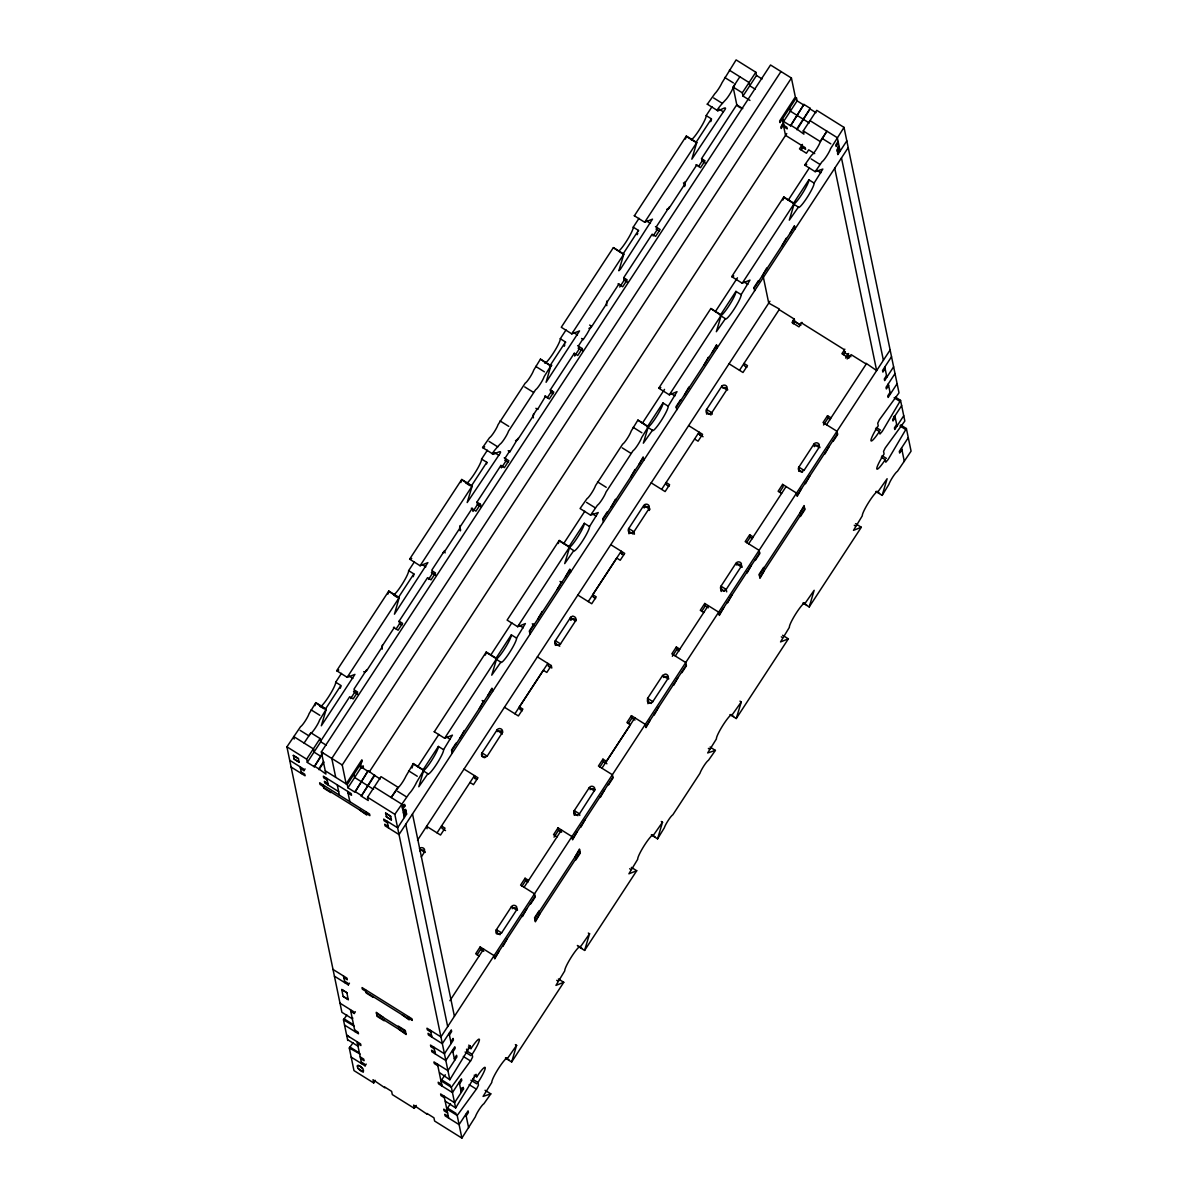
<?xml version="1.0" encoding="UTF-8"?>
<svg xmlns="http://www.w3.org/2000/svg" width="1198" height="1198" viewBox="0 0 1198 1198"><rect width="100%" height="100%" fill="white"/><g stroke="black" fill="none" stroke-linecap="round" stroke-linejoin="round"><path stroke-width="1.5" d="M352.826 1018.06L352.332 1018.824L341.894 1012.295L286.921 746.833L300.623 726.587A8.296 1.153 -58 0 0 305.086 721.196A8.296 1.153 -58 0 0 309.099 713.634L315.838 702.612L314.954 705.682M391.132 797.479L398.814 786.996A8.296 1.153 -58 0 0 406.017 775.99L413.31 763.56L423.748 770.104L418.806 786.757L427.881 773.728A14.511 2.022 -58 0 0 436.327 764.549A14.511 2.022 -58 0 0 443.604 749.693L452.425 735.138L444.623 738.268L496.706 658.526L486.268 651.997L434.305 731.768M486.268 652.071L485.385 655.066M496.721 658.601L491.749 675.178L500.839 662.165A14.511 2.022 -58 0 0 509.285 652.97A14.511 2.022 -58 0 0 516.563 638.115L525.383 623.574L517.611 626.719L569.664 546.962L559.226 540.433L507.113 620.115L517.701 626.734M484.666 446.884L482.599 447.588L489.563 437.644A8.296 1.153 -58 0 0 494.025 432.253A8.296 1.153 -58 0 0 498.039 424.691L525.218 383.12A8.296 1.153 -58 0 0 529.681 377.729A8.296 1.153 -58 0 0 533.694 370.167L540.433 359.145L549.088 364.956M634.386 215.775L686.349 136.003L696.787 142.532L644.689 222.229L652.491 219.144L620.384 269.251L618.872 270.763L623.829 254.111L613.391 247.582L561.278 327.264L571.82 333.883L579.533 330.918L546.078 382.297L550.885 365.749L540.433 359.145M505.391 1058.074L511.651 1061.997L516.608 1045.345L507.533 1058.358A14.511 2.022 -58 0 0 499.087 1067.553A14.511 2.022 -58 0 0 491.809 1082.408L483.079 1096.41L490.806 1093.879L483.842 1103.822A8.296 1.153 -58 0 0 479.38 1109.213A8.296 1.153 -58 0 0 475.366 1116.776L461.889 1138.1L434.619 1121.043L433.946 1117.809L426.982 1113.451L427.162 1114.26L413.639 1105.11L414.313 1108.345L392.315 1094.598L391.641 1091.363L384.678 1087.005L384.858 1087.814L373.027 1079.712L373.701 1082.947L353.979 1070.608L349.292 1047.995L353.021 1042.814M559.226 540.493L558.343 543.503M569.679 547.022L564.707 563.614L573.797 550.586A14.511 2.022 -58 0 0 582.243 541.406A14.511 2.022 -58 0 0 589.521 526.551L598.236 512.534L590.599 515.17L597.488 505.137A8.296 1.153 -58 0 0 601.935 499.731A8.296 1.153 -58 0 0 605.948 492.183L633.143 450.613A8.296 1.153 -58 0 0 637.591 445.207A8.296 1.153 -58 0 0 641.604 437.659L648.343 426.638L637.905 420.094L631.166 431.115A8.296 1.153 -58 0 1 627.153 438.678A8.296 1.153 -58 0 1 622.69 444.069L595.511 485.654A8.296 1.153 -58 0 1 591.498 493.202A8.296 1.153 -58 0 1 587.035 498.608L580.072 508.536L590.539 515.125M613.391 247.731L622.047 253.392M578.349 946.51L584.609 950.418L589.566 933.766L580.491 946.794A14.511 2.022 -58 0 0 572.03 955.974A14.511 2.022 -58 0 0 564.767 970.829L555.947 985.385L563.764 982.315L511.651 1061.997M686.349 136.153L685.466 139.073M651.308 834.931L657.567 838.855L662.524 822.202L653.434 835.216A14.511 2.022 -58 0 0 644.988 844.41A14.511 2.022 -58 0 0 637.71 859.265L628.905 873.806L636.722 870.736L584.609 950.418M648.343 426.638L643.326 443.2L652.476 430.262A14.511 2.022 -58 0 0 660.922 421.082A14.511 2.022 -58 0 0 668.199 406.227L677.02 391.671L669.338 394.831L658.75 388.212L710.863 308.53L721.301 315.059L716.344 331.711L725.434 318.698A14.511 2.022 -58 0 0 733.88 309.503A14.511 2.022 -58 0 0 741.158 294.648L749.978 280.107L742.206 283.252L794.259 203.495L783.821 196.966L731.708 276.648L742.296 283.267M794.274 203.555L789.302 220.147L798.392 207.119A14.511 2.022 -58 0 0 806.838 197.94A14.511 2.022 -58 0 0 814.116 183.084L822.831 169.068L815.194 171.703L822.083 161.67A8.296 1.153 -58 0 0 826.53 156.264A8.296 1.153 -58 0 0 830.543 148.717L844.021 127.392L816.751 110.336L803.229 130.911L803.903 134.146L796.775 128.98L810.297 108.404L803.918 104.421L790.56 125.805L783.597 121.447L782.923 118.213L796.445 97.637L797.119 100.872L783.597 121.447M875.903 491.465L882.162 495.388L887.119 478.736L878.029 491.749A14.511 2.022 -58 0 0 869.583 500.944A14.511 2.022 -58 0 0 862.305 515.799L853.5 530.34L861.317 527.27L809.204 606.952L802.945 603.043M502.606 732.188L502.411 730.346A3.1 3.04 -11.7 0 0 497.305 729.537L481.716 753.377A3.1 3.04 -11.7 0 0 484.606 757.555L487.197 756.148L502.606 732.188A3.1 3.04 -11.7 0 0 498.802 731.259M594.867 789.871L594.657 788.044A3.1 3.04 -11.7 0 0 589.551 787.221L573.977 811.061A3.1 3.04 -11.7 0 0 576.867 815.239L579.458 813.831L594.867 789.871A3.1 3.04 -11.7 0 0 590.06 789.662M387.912 594.118L388.796 591.048L399.234 597.577L394.427 614.2L427.896 562.611L420.109 565.741L472.192 485.999L461.754 479.47L409.641 559.152L411.708 558.463M412.022 767.993L413.31 763.56M460.871 482.539L461.754 479.47M782.938 200.036L783.821 196.966M299.156 762.213L298.392 758.529L293.39 755.324L294.184 759.203L299.156 762.213L293.959 758.873M391.417 819.911L390.653 816.227L385.636 813.008L386.445 816.901L391.417 819.911L386.205 816.557M341.729 989.563L343.122 996.302L348.214 999.686L346.881 992.693L341.759 989.473L346.956 992.828M388.751 591.423L397.451 596.859M461.709 479.844L470.41 485.295M413.265 763.95L421.966 769.386M783.777 197.341L792.477 202.776M739.975 701.144L741.277 701.968L736.246 718.53L729.986 714.607M362.605 1068.376C352.976 1060.245 358.202 1071.686 363.323 1071.851C364.896 1068.99 358.082 1063.629 357.558 1065.95M515.514 440.535A3.1 3.04 -11.7 0 0 517.761 439.561L533.35 415.736A3.1 3.04 -11.7 0 0 533.514 413.924M496.871 932.059L496.616 932.568A3.1 3.04 -11.7 0 0 496.376 933.736M574.74 812.993L574.471 813.487A3.1 3.04 -11.7 0 0 574.306 815.299M667.825 678.757L668.08 678.263A3.1 3.04 -11.7 0 0 665.189 674.085L662.599 675.492L647.594 698.374L647.399 701.279A3.1 3.04 -11.7 0 0 652.506 702.088L667.825 678.757L662.569 675.477M721.466 588.592L721.211 589.102A3.1 3.04 -11.7 0 0 721.241 591.498M799.336 469.526L799.066 470.02A3.1 3.04 -11.7 0 0 798.826 471.203M363.668 671.779A3.13 3.07 -11.7 0 0 366.558 670.85L382.147 647.01M588.907 328.357L589.551 328.282A3.13 3.07 -11.7 0 0 591.153 327.383L606.742 303.543A3.13 3.07 -11.7 0 0 606.907 301.746L606.697 301.147M666.777 209.291L667.406 209.216A3.13 3.07 -11.7 0 0 669.008 208.317L684.597 184.477A3.13 3.07 -11.7 0 0 684.762 182.68L684.567 182.081M424.317 852.317L424.541 849.427A3.1 3.04 -11.7 0 0 419.45 848.603L424.317 852.317L421.322 856.899M570.652 617.329L555.063 641.155A3.1 3.04 -11.7 0 0 554.899 642.967L555.093 643.566A3.1 3.04 -11.7 0 0 557.954 645.348L558.597 645.273A3.13 3.07 -11.7 0 0 560.2 644.374L575.789 620.534A3.13 3.07 -11.7 0 0 575.939 618.737L575.744 618.138A3.13 3.07 -11.7 0 0 572.854 616.326M721.9 386.07L706.311 409.911A3.1 3.04 -11.7 0 0 709.201 414.089L711.792 412.681L726.767 389.784L727.006 386.879A3.1 3.04 -11.7 0 0 721.9 386.07M516.563 910.001L516.802 907.111A3.1 3.04 -11.7 0 0 511.696 906.302L496.107 930.127A3.1 3.04 -11.7 0 0 499.012 934.32L501.603 932.898L516.563 910.001L511.351 906.736M648.133 700.815L647.908 703.705M819.028 447.468L819.252 444.578A3.1 3.04 -11.7 0 0 814.146 443.754L798.572 467.594A3.1 3.04 -11.7 0 0 801.462 471.772L804.053 470.365L819.028 447.468L813.801 444.203M895.34 397.092L900.552 400.357L882.327 431.295L879.976 434.005L879.407 431.49L875.483 429.049M900.656 424.946L906.392 428.54L888.152 459.478L885.816 462.188L885.247 459.673L881.324 457.232M749.948 100.407L742.985 96.05L756.507 75.474L755.833 72.239L736.111 59.9L722.08 82.617A8.296 1.153 -58 0 1 714.877 93.639L707.329 104.211M735.078 83.98L732.532 89.146A8.296 1.153 -58 0 1 725.329 100.168C703.855 123.289 733.326 99.299 723.382 111.818L691.83 159.184L696.787 142.532M803.229 130.911L820.166 141.499L826.905 131.196L820.106 142.188A8.296 1.153 -58 0 1 816.093 149.735A8.296 1.153 -58 0 1 811.63 155.126L804.667 165.069L815.134 171.658M348.049 1039.969L358.502 1046.498M439.696 1072.749L449.819 1079.772L470.245 1046.154L470.964 1048.639A14.511 2.022 -58 0 1 479.41 1039.46A14.511 2.022 -58 0 1 472.132 1054.315L472.641 1056.95L470.964 1060.35L451.361 1087.29L455.644 1107.955L445.371 1101.187M315.838 702.612L326.275 709.141L321.319 725.793L354.937 674.384L347.225 677.349L336.683 670.73L388.796 591.048M472.192 485.999L467.175 502.561L498.787 455.285C507.488 443.589 479.709 466.202 500.015 444.173A8.296 1.153 -58 0 0 504.463 438.782A8.296 1.153 -58 0 0 508.476 431.22L535.656 389.649A8.296 1.153 -58 0 0 540.118 384.259A8.296 1.153 -58 0 0 544.132 376.696L550.885 365.749M461.889 1138.1L457.202 1115.473L476.804 1088.533L478.466 1085.133L477.972 1082.498A14.511 2.022 -58 0 0 485.25 1067.643A14.511 2.022 -58 0 0 476.804 1076.822L474.198 1075.19M741.277 701.968L732.128 714.892A14.511 2.022 -58 0 0 723.682 724.086A14.511 2.022 -58 0 0 716.404 738.941L707.674 752.943L715.401 750.412L708.437 760.356A8.296 1.153 -58 0 0 703.975 765.747A8.296 1.153 -58 0 0 699.961 773.309L672.782 814.88A8.296 1.153 -58 0 0 668.319 820.271A8.296 1.153 -58 0 0 664.306 827.833L657.567 838.855M809.204 606.952L814.161 590.3L805.086 603.328A14.511 2.022 -58 0 0 796.625 612.507A14.511 2.022 -58 0 0 789.362 627.363L780.542 641.918L788.359 638.848L736.246 718.53M455.644 1107.955L476.085 1074.336L476.804 1076.822M320.225 706.565A14.511 2.022 -58 0 0 329.18 695.873A14.511 2.022 -58 0 0 335.695 682.201L341.46 673.366M393.738 594.852A14.511 2.022 -58 0 0 402.887 583.082A14.511 2.022 -58 0 0 408.638 570.637L414.418 561.802M465.872 483.108A14.511 2.022 -58 0 0 474.318 473.914A14.511 2.022 -58 0 0 481.596 459.059L487.376 450.238M544.566 362.784A14.511 2.022 -58 0 0 553.012 353.59A14.511 2.022 -58 0 0 560.29 338.734L566.055 329.899M619.171 250.756A14.511 2.022 -58 0 0 628.216 238.417A14.511 2.022 -58 0 0 633.233 227.171L639.013 218.336M691.291 139.807A14.511 2.022 -58 0 0 700.441 128.051A14.511 2.022 -58 0 0 706.191 115.592L711.971 106.772M325.182 709.516L340.906 685.466L335.695 682.201M398.14 597.937L413.864 573.902L408.638 570.637M471.099 486.373L486.822 462.323L481.596 459.059M549.777 366.049L565.501 341.999L560.29 338.734M622.735 254.47L638.459 230.435L633.233 227.171M695.694 142.906L711.417 118.857L706.191 115.592M304.097 743.059L310.896 732.787L320.076 738.537L320.735 741.772L307.317 762.407L314.28 766.765L320.061 757.93M326.275 709.141L319.537 720.163A8.296 1.153 -58 0 1 315.523 727.725A8.296 1.153 -58 0 1 311.061 733.116L308.844 735.812L300.129 730.376M399.234 597.577L347.18 677.334M623.829 254.111L571.775 333.868M736.98 105.694L733.131 87.065L739.87 76.762M307.317 762.407L306.643 759.173L320.076 738.537M742.985 96.05L742.311 92.815L755.833 72.239M366.768 669.607L354.039 689.075L354.713 692.309L350.625 698.569M381.743 646.71L394.471 627.258M444.623 550.541L431.894 570.008L432.568 573.243L428.525 579.428M517.985 438.348L509.929 451.751L508.192 450.658M532.96 415.451L537.453 408.578L537.632 409.387L535.88 408.293M545.689 395.984L537.632 409.387M606.338 303.244L619.067 283.791M669.218 207.074L656.489 226.542L657.163 229.776L653.12 235.961M684.193 184.178L696.922 164.71M320.54 741.322L349.696 696.742L353.17 698.913L357.663 692.04L354.563 690.108M401.929 625.057L399.608 623.604L399.099 621.178L427.551 577.676L431.025 579.847L435.518 572.973L432.433 571.042M479.784 505.99L477.463 504.538L476.954 502.112L500.899 465.453L504.373 467.639L508.865 460.766L504.223 457.861M627.677 282.309L624.203 280.137L623.694 277.711L652.146 234.209L655.62 236.38L660.113 229.507L655.471 226.602M705.532 163.242L702.058 161.071L701.549 158.645L736.74 104.825L742.775 108.599M581.554 338.465L583.291 339.543L587.035 333.823L591.363 326.141L589.626 325.062M396.149 628.95L400.192 622.75M477.987 503.789L473 511.426L472.326 508.177L459.598 527.644L460.272 530.879M501.947 467.145L505.93 461.05L505.271 457.816L509.764 450.942L509.929 451.751M547.276 397.826L551.859 390.833M574.726 355.851L579.308 348.843L578.634 345.608L583.126 338.734L583.291 339.543M619.725 287.026L624.787 279.284M698.614 166.387L702.702 160.143M300.488 768.472L303.978 770.658L305.101 768.936M476.954 502.112L480.443 504.283L475.95 511.157L471.308 508.251M577.616 345.683L582.258 348.573L577.765 355.447L574.291 353.275L550.301 389.889L550.81 392.315L553.132 393.768M323.625 761.524L318.803 768.891L325.931 774.058L321.349 751.925L770.539 64.992L791.429 78.05L795.337 96.948L779.628 120.983L779.958 122.6L782.204 119.171L783.103 123.484L780.856 126.913L781.186 128.545L784.136 124.023M314.28 766.765L322.726 752.673M313.337 748.84L314.011 752.074L321.019 756.462L322.891 753.482M318.968 769.7L323.789 762.332M780.991 71.521L331.801 758.454L335.71 777.337M360.553 767.768L359.969 764.893L362.215 761.449L361.871 759.832L346.147 783.881L342.239 764.983L791.429 78.05M347.929 787.805L347.255 784.57L360.688 763.935L361.362 767.169L347.929 787.805L354.893 792.163L368.145 770.703L374.704 775.51L361.272 796.146L368.235 800.504L367.561 797.269L380.994 776.633L397.916 787.206L391.177 797.524M361.601 768.053L363.099 765.762L363.443 767.394M355.851 790.695L368.145 770.703M790.56 125.805L803.918 104.421M369.284 771.946L786.757 133.532M361.272 796.146L374.54 774.702M796.94 129.788L810.297 108.404M802.42 144.389L799.485 148.896L806.434 153.254L808.68 149.825L814.715 153.599M800.968 149.825L802.93 146.83M417.743 766.72L438.887 734.389M490.701 655.156L511.846 622.825M563.659 543.592L584.804 511.261M642.338 423.253L664.501 389.38M715.296 311.69L737.444 277.816M788.254 200.126L809.399 167.795M427.881 773.728L422.654 770.464L438.378 746.429L443.604 749.693M500.839 662.165L495.613 658.9L511.336 634.85L516.563 638.115M573.797 550.586L568.571 547.321L584.295 523.286L589.521 526.551M668.199 406.227L662.973 402.962L647.249 426.997L652.476 430.262M741.158 294.648L735.931 291.384L720.208 315.433L725.434 318.698M814.116 183.084L808.89 179.82L793.166 203.855L798.392 207.119M449.819 1079.772L394.831 814.326L409.267 793.54A8.296 1.153 -58 0 0 416.47 782.519L423.763 770.164M721.316 315.134L669.338 394.831M402.363 807.796L404.61 804.352L404.939 805.984L402.693 809.414M838.076 141.469L835.83 144.898L836.159 146.515L838.405 143.086M403.397 812.783L405.643 809.354L405.972 810.971L403.726 814.4M839.109 146.456L836.863 149.9L837.192 151.517L839.439 148.073L837.702 146.995M404.04 815.883L406.287 812.454L406.616 814.071L397.631 827.803L383.704 819.103L384.049 820.72L387.523 822.891M839.753 149.555L837.507 153L837.836 154.617L846.821 140.87M451.661 750.832L492.079 689M529.516 631.75L569.949 569.934L570.443 572.359M602.908 519.573L643.341 457.741M676.256 407.365L716.674 345.533M754.111 288.284L794.544 226.467M848.214 147.624L399.024 834.557L385.097 825.841L384.768 824.224L388.257 826.41M417.503 840.232L769.94 301.252M643.685 505.586L628.456 528.977A3.1 3.04 -11.7 0 0 631.346 533.155L633.937 531.747L648.912 508.851L649.136 505.96A3.1 3.04 -11.7 0 0 644.045 505.137L648.912 508.851L649.241 510.468M522.223 710.788L519.902 709.336L519.393 706.91L543.323 670.266L546.812 672.437L551.305 665.564L537.378 656.863M437.045 832.85L474.483 775.615L475.142 778.85M514.9 713.783L547.845 663.407L548.519 666.642M588.263 601.591L621.208 551.215L621.882 554.449M661.64 489.383L699.078 432.149L699.737 435.383M739.495 370.317L779.359 309.354M334.422 976.175L348.333 984.891L349.457 983.169M779.179 309.638L794.259 319.072L792.013 322.502L798.976 326.859L801.926 322.352M793.271 323.789L794.768 321.498L794.259 319.072M350.774 1011.307L354.264 1013.493L355.387 1011.771M351.179 1057.13L365.105 1065.831L366.229 1064.109M844.86 349.202L841.909 353.709L848.873 358.067L851.119 354.623L866.214 364.057M843.392 354.638L845.369 351.628M845.623 358.067L848.618 353.5M373.701 1082.947L375.378 1080.371M847.136 358.981L849.127 355.926M499.087 951.197L494.759 958.864L494.085 955.63L480.158 946.929L475.681 953.788L479.155 955.974M528.573 880.41L525.083 878.224L520.591 885.097L534.518 893.813L535.192 897.047L530.699 903.921L530.534 903.112M576.942 832.116L572.614 839.798L571.955 836.563L558.028 827.848L553.536 834.721L557.01 836.908M645.348 724.386L631.421 715.67L626.928 722.544L630.403 724.715L606.428 761.344L602.938 759.158L598.446 766.031L612.373 774.732L613.047 777.981L608.554 784.84L608.389 784.031M679.82 649.151L676.346 646.98L671.853 653.853L685.765 662.554M723.682 607.73L719.354 615.398L718.68 612.163L704.753 603.463L700.276 610.321L703.75 612.507M753.168 536.944L749.678 534.757L745.186 541.631L759.113 550.346L759.787 553.581L755.294 560.454L755.129 559.631M801.537 488.649L797.209 496.331L796.55 493.097L782.623 484.381L778.131 491.255L781.605 493.441M831.023 417.877L827.533 415.691L823.041 422.565L836.968 431.265L837.642 434.515L833.149 441.373L832.984 440.565M477.074 954.851L480.668 949.355L480.158 946.929M521.999 886.161L525.593 880.665L525.083 878.224M554.03 837.147L558.523 830.289L558.028 827.848M599.854 767.079L603.448 761.584L602.938 759.158M628.336 723.592L631.93 718.096L631.421 715.67M672.348 656.279L676.84 649.406L676.346 646.98M701.669 611.384L705.263 605.889L704.753 603.463M746.594 542.694L750.188 537.198L749.678 534.757M779.524 492.318L783.118 486.822L782.623 484.381M823.55 424.991L828.043 418.117L827.533 415.691M449.909 1000.689L483.648 949.101M524.08 887.284L561.503 830.034M601.935 768.203L634.88 717.827M675.298 656.01L708.243 605.634M735.946 563.27L720.702 586.661A3.1 3.04 -11.7 0 0 723.607 590.854L726.198 589.431L741.158 566.534L741.397 563.644A3.1 3.04 -11.7 0 0 736.291 562.835L741.337 567.343M748.675 543.802L786.098 486.568M826.53 424.736L866.394 363.773M890.129 349.981L440.939 1036.914L427.012 1028.213L427.342 1029.831L430.831 1032.002M494.594 958.056L535.027 896.239M572.449 838.989L612.882 777.173M645.842 726.812L686.274 664.98M719.189 614.589L759.622 552.772M797.044 495.523L837.477 433.706M891.522 356.734L882.537 370.467L882.881 372.084L885.127 368.655M449.4 1034.982L451.646 1031.538L451.317 1029.921L442.332 1043.668L428.405 1034.952L428.075 1033.335L431.55 1035.521M450.837 1041.856L453.084 1038.426L453.413 1040.044L444.428 1053.776L430.501 1045.075L430.846 1046.693L434.32 1048.864M886.55 375.528L884.304 378.972L884.633 380.59L893.618 366.843M534.712 918.552L579.637 849.861M759.307 575.085L804.232 506.395M535.221 920.977L580.131 852.287M759.817 577.511L804.727 508.821M414.313 1108.345L416.245 1105.41M895.011 373.596L886.026 387.328L886.37 388.946L888.616 385.516M452.904 1051.844L455.15 1048.415L454.806 1046.782L445.821 1060.53L431.894 1051.814L431.565 1050.197L435.054 1052.383M454.327 1058.718L456.573 1055.288L456.902 1056.906L447.917 1070.653L433.99 1061.937L434.335 1063.554L437.809 1065.741M890.039 392.39L887.793 395.834L888.122 397.451L897.107 383.704M901.645 405.628L892.66 419.375L893.004 420.992L895.25 417.563L893.513 416.47M459.538 1083.89L461.784 1080.446L461.44 1078.829L452.455 1092.561L438.543 1083.861L438.198 1082.243L441.688 1084.415M460.96 1090.764L463.207 1087.335L463.536 1088.952L454.551 1102.684L440.624 1093.984L440.969 1095.601L444.443 1097.772M896.673 424.436L894.427 427.866L894.756 429.498L903.741 415.751M908.279 437.674L899.309 451.406L899.638 453.039L901.884 449.594M466.172 1115.922L468.418 1112.493L468.074 1110.875L459.089 1124.608L445.177 1115.907L444.832 1114.29L448.322 1116.461M882.162 495.388L888.901 484.366A8.296 1.153 -58 0 1 892.914 476.804A8.296 1.153 -58 0 1 897.377 471.413L911.079 451.167L906.392 428.54M595.556 598.581L593.235 597.128L592.74 594.702L616.715 558.073L620.205 560.26L624.697 553.386L610.77 544.686M347.734 1040.478L343.452 1019.812L346.881 1015.05M354.054 1026.087L343.452 1019.812M360.059 1054.03L349.292 1047.995M445.282 1074.741L440.924 1080.761L451.361 1087.29M450.508 1103.777L446.764 1108.944L457.202 1115.473M663.452 677.469L665.699 676.496A3.1 3.04 -11.7 0 1 668.754 678.877M804.816 165.159L806.733 164.381M733.775 275.944L731.798 276.738M660.817 387.508L658.81 388.302M338.749 670.026L336.698 670.775M572.884 616.356L572.255 616.416A3.13 3.07 -11.7 0 0 570.607 617.299M644.764 222.319L634.236 215.685M420.169 565.785L409.641 559.152M444.698 738.312L434.155 731.679M756.507 75.474L762.078 78.963M797.119 100.872L804.083 105.229M810.462 109.213L816.033 112.702M729.372 70.203L749.094 82.542L749.768 85.777L755.339 89.266M809.968 120.609L837.297 137.695L840.083 151.188M803.678 119.486L809.294 123.005M724.64 77.451L733.341 82.887M822.113 138.399L830.813 143.85M733.131 87.065L742.311 92.815M790.395 124.996L796.775 128.98M782.294 124.397L786.861 127.243L787.191 128.86L783.717 126.688L785.499 135.329L805.251 147.668L805.595 149.301L802.106 147.114L802.45 148.732M738.148 106.412L740.469 107.865M713.679 97.966L722.379 103.402M811.151 158.915L819.851 164.366M719.025 109.108L723.382 111.818M816.497 170.056L820.855 172.782M707.194 104.121L717.782 110.74M686.304 136.377L695.005 141.828M701.549 158.645L705.038 160.817L700.545 167.69L695.903 164.785M646.066 220.672L650.424 223.397M744.407 282.174L747.896 284.345M655.98 229.043L659.08 230.974M779.014 308.829L768.727 303.109L763.066 275.765M801.058 322.621L843.991 349.472L844.665 352.706L850.954 356.645M866.034 363.249L876.651 370.586L834.736 168.229M793.001 320.33L800.878 325.242M793.855 320.929L800.159 324.868M894.127 397.751L899.923 401.375M899.953 425.934L905.763 429.558M719.519 314.355L710.863 308.53M876.232 427.491L880.575 430.202M623.694 277.711L627.183 279.883L622.69 286.756L618.048 283.851M746.818 367.322L744.497 365.869L743.988 363.443L747.477 365.63L742.985 372.488L729.058 363.788M828.043 418.117L830.364 419.57M882.072 455.674L886.415 458.385M721.555 386.52L726.767 389.784M876.472 491.42L879.602 493.381M711.792 412.681L706.58 409.416L706.82 412.337A3.1 3.04 -11.7 0 0 706.655 414.149M804.053 470.365L798.826 467.1L799.5 470.335L802.48 472.207M706.506 412.187L710.983 414.987M573.108 332.235L577.466 334.961M670.581 393.199L674.938 395.924M578.125 348.109L581.21 350.041M855.567 523.676L861.317 527.27M854.264 525.278L855.582 526.102M688.625 425.604L702.552 434.32L698.06 441.193L694.585 439.007M698.419 433.841L703.061 436.746M646.561 425.919L637.905 420.094M535.701 366.393L544.401 371.829M633.173 427.342L641.873 432.792M550.301 389.889L553.79 392.075L549.298 398.934L544.656 396.044M524.724 386.909L533.439 392.345M622.211 447.857L630.912 453.308M668.948 486.403L666.627 484.95L666.133 482.509L669.607 484.696L665.115 491.569L651.188 482.854M750.188 537.198L752.509 538.636M803.514 602.983L806.643 604.945M500.045 420.917L508.746 426.353M597.517 481.866L606.218 487.316M633.937 531.747L628.71 528.483L628.965 531.403A3.1 3.04 -11.7 0 0 628.995 533.799M726.198 589.431L720.971 586.166L721.645 589.401L724.625 591.273M489.084 441.433L497.784 446.869M586.556 502.381L595.256 507.832M628.636 531.253L633.113 534.053M494.43 452.574L498.787 455.285M591.902 513.523L596.26 516.248M504.732 460.287L507.817 462.218M482.599 447.588L493.187 454.207M782.608 635.254L788.359 638.848M781.321 636.857L782.623 637.665M620.549 552.907L623.649 554.854M705.263 605.889L708.362 607.82M559.181 540.807L567.882 546.243M467.19 483.917L469.796 485.549M592.74 594.702L596.215 596.874L591.722 603.747L577.795 595.032M676.84 649.406L679.161 650.858M559.99 581.449L561.727 582.542L561.562 581.734L557.235 589.416M730.555 714.562L733.685 716.524M575.549 621.043L570.323 617.779L570.817 620.205M532.286 623.814L534.038 624.907L533.859 624.098L529.366 630.957L530.04 634.206M560.574 643.94L555.348 640.675L555.558 643.596A3.13 3.07 -11.7 0 0 555.393 645.393M652.82 701.639L647.594 698.374L648.268 701.609L651.263 703.481M555.273 643.446L559.751 646.246M422.34 564.677L425.829 566.864M518.944 625.101L523.301 627.812M431.385 572.509L436.027 575.399M710.04 747.058L715.401 750.412M708.362 748.421L709.665 749.244M548.714 666.058L551.799 668.005L551.305 665.564M631.93 718.096L635.015 720.043M486.223 652.371L494.924 657.822M394.232 595.496L396.838 597.128M399.099 621.178L402.588 623.349L398.095 630.223L393.453 627.318M519.393 706.91L522.882 709.096L518.39 715.955L504.463 707.254M603.448 761.584L606.922 763.77M482.135 700.516L483.872 701.609L483.707 700.8L479.38 708.482M661.281 821.469L662.584 822.292M496.96 729.986L502.336 734.06M589.206 787.67L594.433 790.935M651.877 834.886L655.006 836.848M487.197 756.148L481.985 752.883L482.225 755.803A3.1 3.04 -11.7 0 0 482.045 756.372M579.458 813.831L574.231 810.567L574.905 813.801L577.885 815.673M481.91 755.653L484.891 757.51M348.513 675.702L352.871 678.427M445.985 736.665L450.343 739.391M353.53 691.575L358.172 694.481M631.361 867.382L636.722 870.736M629.669 868.745L630.987 869.568M464.03 769.071L477.957 777.787L473.465 784.66L469.99 782.474M473.824 777.307L476.909 779.239M558.523 830.289L561.622 832.221M315.793 702.986L324.493 708.437M319.971 706.251L323.879 708.692M311.106 709.86L319.806 715.296M408.578 770.808L417.278 776.259M320.735 741.772L326.305 745.246M361.362 767.169L368.325 771.512M374.704 775.51L380.275 779M397.616 791.324L406.317 796.775M321.349 751.925L342.239 764.983M445.521 830.588L442.032 828.417L441.538 825.976L445.012 828.162L440.52 835.036L426.593 826.32L427.102 828.746M525.593 880.665L527.914 882.102M374.255 786.936L401.57 804.023L404.37 817.5M403.202 804.891L404.939 805.984M354.623 777.472L373.581 789.332M404.235 809.878L405.972 810.971M404.879 812.978L406.616 814.071M588.323 933.047L589.641 933.856M286.921 746.833L306.643 759.173M325.272 770.808L347.255 784.57M367.561 797.269L394.831 814.326M314.116 765.956L318.803 768.891M354.728 791.354L361.107 795.337M293.255 755.489L298.482 758.768M385.516 813.187L390.728 816.452M327.159 779.988L323.685 777.816L323.355 776.184L351.194 793.6L351.538 795.232L348.049 793.046M327.893 783.492L324.403 781.321L324.748 782.938L338.675 791.638M289.721 760.326L303.633 769.026L303.978 770.658M301.222 771.976L304.696 774.163L305.041 775.78L291.114 767.064M323.46 786.592L319.986 784.42L319.641 782.803L369.538 813.996L369.882 815.628L366.393 813.442M577.346 945.477L582.048 948.412M323.58 787.371L366.513 814.221M501.603 932.898L496.376 929.633L497.05 932.883L500.03 934.74M558.403 978.961L563.764 982.315M556.726 980.323L558.028 981.132M480.668 949.355L483.767 951.287M515.38 1044.611L516.682 1045.435M505.96 1058.029L509.09 1059.99M468.718 1045.135L470.47 1046.213M468.358 1047.007L470.964 1048.639M466.531 1049.163L466.921 1051.05L472.132 1054.315M333.014 969.437L346.941 978.137L347.285 979.754L343.796 977.583M465.094 1052.024L470.904 1055.648M365.869 991.39L362.395 989.204L362.051 987.586L411.947 1018.794L412.292 1020.411L408.803 1018.24M366.019 992.184L408.952 1019.034M344.53 981.087L348.004 983.273L348.333 984.891M463.312 1056.456L470.559 1060.979M376.412 1013.134L405.418 1031.268M376.921 1015.56L405.927 1033.694M343.197 996.451L348.348 999.566M477.972 1082.498L472.761 1079.233A14.511 2.022 -58 0 0 475.277 1075.175M470.934 1080.207L476.744 1083.831M485.055 1090.285L490.806 1093.879M340.007 1003.16L353.934 1011.876L354.264 1013.493M469.152 1084.639L476.4 1089.162M461.799 1087.859L463.536 1088.952M344.096 1018.854L352.796 1024.305M441.568 1079.817L450.283 1085.253M354.653 1029.995L358.127 1032.167L358.472 1033.784L344.545 1025.084M357.423 1043.353L360.898 1045.525L360.568 1043.907L346.641 1035.207L349.247 1036.839M349.936 1047.037L358.636 1052.488M447.408 1108L456.109 1113.436M360.224 1056.906L363.713 1059.092L364.042 1060.709L360.553 1058.523M447.258 1111.34L443.769 1109.153L444.114 1110.771L447.588 1112.957M361.287 1062.042L364.761 1064.213L365.105 1065.831M358.082 1068.481L363.293 1071.746M685.271 185.106L685.061 184.507A3.1 3.04 -11.7 0 0 683.414 182.935M459.972 525.548L460.167 526.147A3.13 3.07 -11.7 0 1 460.002 527.944L444.413 551.784A3.13 3.07 -11.7 0 1 442.811 552.682M819.956 447.603L819.761 447.004A3.1 3.04 -11.7 0 0 814.655 446.195M727.695 389.904L727.5 389.32A3.1 3.04 -11.7 0 0 722.858 388.107M517.506 910.136L517.296 909.537A3.1 3.04 -11.7 0 0 512.205 908.728M425.245 852.452L425.05 851.853A3.1 3.04 -11.7 0 0 419.944 851.029M844.021 127.392L899.009 392.839L879.407 419.794L877.73 423.194L878.224 425.829A14.511 2.022 -58 0 0 870.961 440.684A14.511 2.022 -58 0 0 879.407 431.49M900.552 400.357L904.834 421.022L885.232 447.977L883.57 451.376L884.064 454.012A14.511 2.022 -58 0 0 876.786 468.867A14.511 2.022 -58 0 0 885.247 459.673M841.475 157.926L883.39 360.284M884.783 367.037L886.879 377.145M888.272 383.899L890.369 394.022M894.906 415.946L897.003 426.054M901.555 447.977L904.34 461.47M803.723 119.515L790.336 111.144L789.662 107.91M847.735 353.844L848.573 357.888M795.068 228.908L794.394 225.673L790.066 233.355M786.322 239.076L786.158 238.267L781.83 245.949M829.241 446.3L824.913 453.967L824.748 453.158M813.966 445.012L814.311 446.629M766.855 268.846L766.69 268.038L762.377 275.705M809.773 476.055L805.445 483.737L805.281 482.929M758.634 281.44L758.454 280.632L753.961 287.49L754.635 290.74M799.74 513.268L804.053 505.586L804.891 509.629L800.399 516.503L800.234 515.694M684.343 184.971L684.672 186.589M763.8 568.211L763.635 567.403L759.143 574.276L759.981 578.32L764.309 570.652M717.198 347.974L716.539 344.739L712.211 352.422M708.467 358.142L708.303 357.333L703.975 365.016M751.386 565.366L747.058 573.048L746.893 572.225M711.971 413.49L712.136 414.298M736.111 564.078L736.276 564.887M689 387.912L688.835 387.104L684.507 394.786M731.918 595.136L727.59 602.804L727.426 601.995M726.362 590.24L726.692 591.857M680.764 400.506L680.599 399.698L676.106 406.556L676.78 409.806M643.835 460.182L643.161 456.932L638.848 464.614M685.75 662.539L686.409 665.774L681.917 672.647L681.752 671.838M606.473 304.037L606.817 305.655M643.85 506.395L644.195 508.012M635.105 470.335L634.925 469.526L630.612 477.208M678.008 677.559L673.695 685.241L673.516 684.432M634.101 532.556L634.446 534.173M615.637 500.105L615.472 499.296L611.145 506.979M658.541 707.329L654.228 715.011L654.048 714.203M582.258 348.573L582.767 351.014M574.291 353.275L574.785 355.701M607.401 512.699L607.236 511.89L602.744 518.764L603.418 521.999M650.319 719.923L645.992 727.605L645.318 724.371M570.473 572.374L569.799 569.14L565.471 576.822M533.08 416.23L533.424 417.847M604.646 789.767L600.318 797.434L600.153 796.625M542.26 612.313L542.095 611.504L537.782 619.171M585.178 819.522L580.85 827.204L580.686 826.395M579.622 814.64L579.787 815.449M500.899 465.453L501.393 467.879M575.145 856.735L579.458 849.053L580.296 853.096L575.804 859.969L575.639 859.161M480.443 504.283L480.937 506.709M539.205 911.678L539.04 910.869L534.548 917.743L535.386 921.786L539.714 914.119M492.603 691.441L491.944 688.206L487.616 695.888M497.125 730.795L497.29 731.604M526.791 908.833L522.463 916.515L522.298 915.691M444.937 552.143L445.102 552.952M464.405 731.379L464.24 730.57L459.912 738.253M507.323 938.603L502.995 946.27L502.831 945.462M456.168 743.973L456.004 743.164L451.511 750.038L452.185 753.272M381.877 647.504L382.222 649.121M412.501 813.951L454.416 1016.308M405.763 824.254L447.678 1026.611M449.07 1033.365L451.167 1043.473M452.559 1050.227L454.656 1060.335M459.193 1082.258L461.29 1092.381M465.827 1114.305L468.628 1127.797M387.194 821.274L388.586 828.028M430.486 1030.385L431.894 1037.139M433.99 1047.247L435.383 1054M437.48 1064.109L442.017 1086.032M444.114 1096.155L448.651 1118.078M366.004 811.795L366.738 815.059L359.595 809.908M408.443 1016.608L409.147 1019.857L402.019 1014.691M353.949 774.237L354.668 777.502M398.485 1026.926L398.32 1026.117L405.283 1030.475L406.122 1034.518L398.994 1029.367M347.719 791.429L349.846 801.687M337.267 784.9L339.393 795.158M383.405 1017.491L376.277 1012.34L377.115 1016.383L384.079 1020.741L383.899 1019.932M330.588 791.758L330.753 792.567L323.804 788.209L323.071 784.945M372.997 996.556L373.177 997.365L366.214 993.007L365.51 989.758M326.829 778.371L328.222 785.109M320.794 755.609L321.019 756.462M314.056 752.104L313.382 748.87L293.66 736.53L294.184 739.046M300.159 766.855L301.552 773.609M343.467 975.966L344.859 982.704M350.445 1009.689L354.982 1031.613M357.079 1041.736L361.616 1063.659M742.161 567.298L741.891 566.07A3.1 3.04 -11.7 0 0 737.249 564.872M649.915 509.599L649.645 508.386A3.1 3.04 -11.7 0 0 644.988 507.173M571.146 619.755A3.13 3.07 -11.7 0 1 572.749 618.857L573.393 618.782A3.13 3.07 -11.7 0 1 576.283 620.579M460.676 529.801A3.13 3.07 -11.7 0 1 460.511 530.37M382.312 645.213A3.13 3.07 -11.7 0 1 382.147 647.01M469.436 1046.992A14.511 2.022 -58 0 1 466.921 1051.05M486.822 462.323A14.511 2.022 -58 0 1 486.583 463.896M413.864 573.902A14.511 2.022 -58 0 1 413.19 576.702M711.417 118.857A14.511 2.022 -58 0 1 710.743 121.657M638.459 230.435A14.511 2.022 -58 0 1 638.444 231.064M637.785 233.236A14.511 2.022 -58 0 1 637.156 234.703M565.501 341.999A14.511 2.022 -58 0 1 565.501 342.628M564.842 344.799A14.511 2.022 -58 0 1 564.213 346.282M551.799 365.255A14.511 2.022 -58 0 1 551.005 365.944M340.906 686.095A14.511 2.022 -58 0 1 340.247 688.266M662.973 402.962A14.511 2.022 -58 0 1 656.354 416.814A14.511 2.022 -58 0 1 647.459 427.297M735.931 291.384A14.511 2.022 -58 0 1 729.312 305.235A14.511 2.022 -58 0 1 720.417 315.733M808.89 179.82A14.511 2.022 -58 0 1 802.9 192.653A14.511 2.022 -58 0 1 793.78 204.124M438.378 746.429A14.511 2.022 -58 0 1 431.115 761.284A14.511 2.022 -58 0 1 422.654 770.464M511.336 634.85A14.511 2.022 -58 0 1 504.059 649.705A14.511 2.022 -58 0 1 495.613 658.9M584.295 523.286A14.511 2.022 -58 0 1 577.017 538.142A14.511 2.022 -58 0 1 568.571 547.321"/></g></svg>
